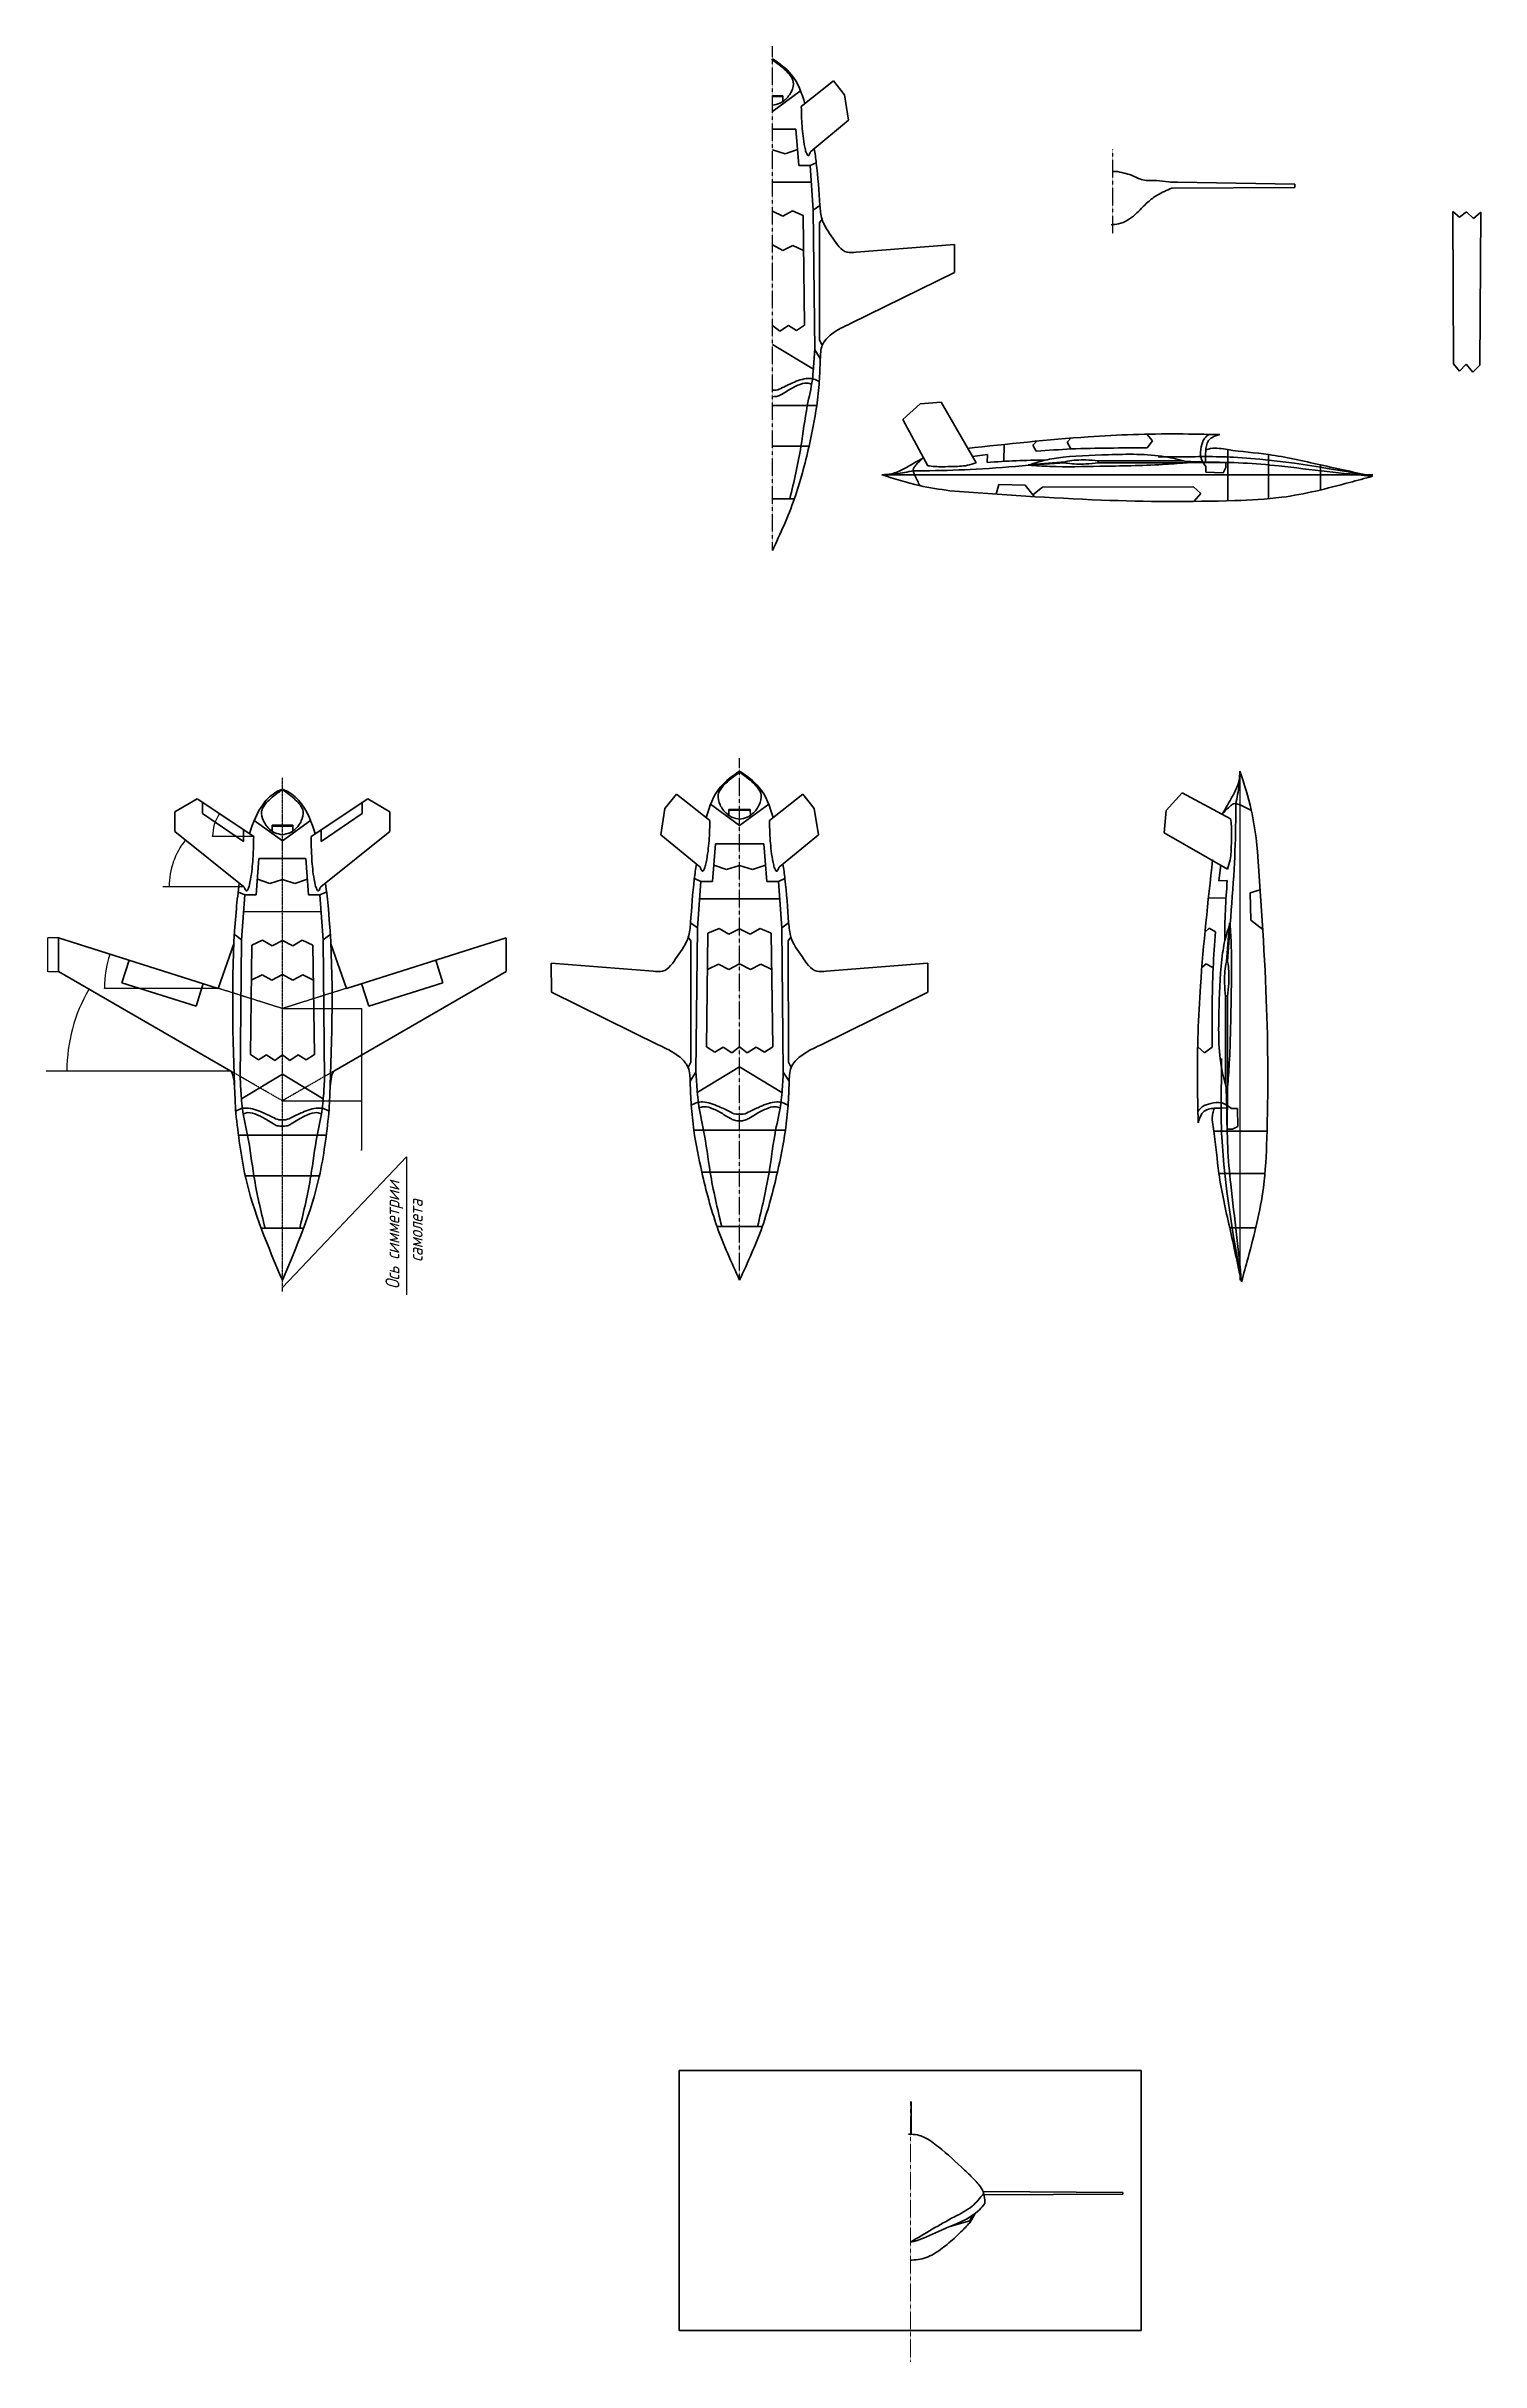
# Model space of a CAD drawing. Header units: millimetres. Extents: x 31085 to 182632, y 10507 to 87776.
# Drawn here: x 31085 to 56801, y 18140 to 59651 of the extents above; entities that cross this region are included whole.
import ezdxf

# ---------------------------------------------------------------- set-up
doc = ezdxf.new("R2010")
doc.units = ezdxf.units.MM
doc.linetypes.add('CENTER', pattern=[2, 1.25, -0.25, 0.25, -0.25])
doc.linetypes.add('DASHED', pattern=[0.75, 0.5, -0.25])
for name, color, linetype, lineweight in [('_axes (Оси)', 6, 'CENTER', 30), ('_basic (Основной)', 4, 'Continuous', 60), ('_contour (Тонкий)', 7, 'Continuous', 30), ('_invisible (Невидимый)', 1, 'DASHED', 30), ('_text (Надписи)', 2, 'Continuous', 30), ('_ОСИ', 6, 'CENTER', 20)]:
    doc.layers.add(name, color=color, linetype=linetype, lineweight=lineweight)
doc.styles.add('ESKD', font='eskd.shx', dxfattribs={"oblique": 15, "height": 5})
doc.dimstyles.new('ESKD', dxfattribs={"dimtxt": 5, "dimasz": 5, "dimexe": 2, "dimexo": 0, "dimgap": 2, "dimtad": 1, "dimtoh": 1, "dimzin": 12, "dimdsep": 46, "dimtxsty": 'ESKD', "dimblk1": 'OPEN', "dimblk2": 'OPEN', "dimsah": 1, "dimcen": 5, "dimclrd": 256, "dimclre": 256, "dimclrt": 2, "dimadec": 0, "dimazin": 0, "dimtfac": 1, "dimtmove": 0, "dimatfit": 3, "dimldrblk": 'OPEN', "dimfxl": 1, "dimtolj": 1, "dimtzin": 12, "dimlwd": -1, "dimlwe": -1, "dimarcsym": 0})
picture_1 = doc.add_image_def('image3.png', size_in_pixel=(1920, 1080))

# ---------------------------------------------------------------- blocks, each defined once
blk = doc.blocks.new('_OPEN')
at = {"color": 0, "linetype": 'ByBlock'}
for p, q in [((-1, 0.2), (0, 0)), ((0, 0), (-1, -0.2)), ((0, 0), (-1, 0))]:
    blk.add_line(p, q, dxfattribs=at)
blk = doc.blocks.new('*D56')
at = {"layer": '_contour (Тонкий)', "transparency": 16777216}
blk.add_arc((34395, 41277), 2941, 150.1215, 179.9026, dxfattribs=at)
at = {"layer": 'Defpoints', "color": 0, "transparency": 16777216}
for p in [(31303, 43061), (31631, 42283), (31085, 41277), (34395, 41277), (34395, 41277)]:
    blk.add_point(p, dxfattribs=at)
at = {"layer": '_contour (Тонкий)', "transparency": 16777216, "xscale": 5, "yscale": 5, "zscale": 5}
for p, rotation in [((31848, 42747), 60.07276238345286), ((31454, 41277), 269.951295094135)]:
    blk.add_blockref('_OPEN', p, dxfattribs=dict(at, rotation=rotation))
at = {"layer": '_contour (Тонкий)', "color": 2, "transparency": 16777216, "insert": (31550, 42039), "char_height": 5, "attachment_point": 5, "rotation": 75.012, "style": 'ESKD'}
blk.add_mtext('\\A1;30°', dxfattribs=at)
blk = doc.blocks.new('*D57')
at = {"layer": '_contour (Тонкий)', "transparency": 16777216}
blk.add_arc((34629, 44585), 1342, 141.6523, 179.7865, dxfattribs=at)
at = {"layer": 'Defpoints', "color": 0, "transparency": 16777216}
for p in [(33391, 45571), (33420, 45167), (33176, 44585), (34629, 44585), (34629, 44585)]:
    blk.add_point(p, dxfattribs=at)
at = {"layer": '_contour (Тонкий)', "transparency": 16777216, "xscale": 5, "yscale": 5, "zscale": 5}
for p, rotation in [((33579, 45421), 51.54552741110616), ((33287, 44585), 269.8932635555606)]:
    blk.add_blockref('_OPEN', p, dxfattribs=dict(at, rotation=rotation))
at = {"layer": '_contour (Тонкий)', "color": 2, "transparency": 16777216, "insert": (33358, 45030), "char_height": 5, "attachment_point": 5, "rotation": 70.7194, "style": 'ESKD'}
blk.add_mtext('\\A1;39°', dxfattribs=at)
blk = doc.blocks.new('*D58')
at = {"layer": '_contour (Тонкий)', "transparency": 16777216}
blk.add_line((32322, 42762), (32127, 42762), dxfattribs=at)
blk.add_arc((34167, 42762), 2038, 162.6249, 179.8594, dxfattribs=at)
at = {"layer": 'Defpoints', "color": 0, "transparency": 16777216}
for p in [(31303, 43666), (32171, 43175), (32322, 42762), (34167, 42762), (34167, 42762)]:
    blk.add_point(p, dxfattribs=at)
at = {"layer": '_contour (Тонкий)', "transparency": 16777216, "xscale": 5, "yscale": 5, "zscale": 5}
for p, rotation in [((32224, 43375), 72.55464967536437), ((32129, 42762), 269.9297222049322)]:
    blk.add_blockref('_OPEN', p, dxfattribs=dict(at, rotation=rotation))
at = {"layer": '_contour (Тонкий)', "color": 2, "transparency": 16777216, "insert": (32148, 43073), "char_height": 5, "attachment_point": 5, "rotation": 81.2422, "style": 'ESKD'}
blk.add_mtext('\\A1;18°', dxfattribs=at)
blk = doc.blocks.new('*D59')
at = {"layer": '_contour (Тонкий)', "transparency": 16777216}
blk.add_line((34078, 45484), (34064, 45484), dxfattribs=at)
blk.add_arc((34803, 45484), 737, 146.7997, 179.6114, dxfattribs=at)
at = {"layer": 'Defpoints', "color": 0, "transparency": 16777216}
for p in [(33787, 46159), (34121, 45765), (34078, 45484), (34803, 45484), (34803, 45484)]:
    blk.add_point(p, dxfattribs=at)
at = {"layer": '_contour (Тонкий)', "transparency": 16777216, "xscale": 5, "yscale": 5, "zscale": 5}
for p, rotation in [((34189, 45892), 56.60536405786325), ((34066, 45484), 269.805706124919)]:
    blk.add_blockref('_OPEN', p, dxfattribs=dict(at, rotation=rotation))
at = {"layer": '_contour (Тонкий)', "color": 2, "transparency": 16777216, "insert": (34093, 45699), "char_height": 5, "attachment_point": 5, "rotation": 73.2055, "style": 'ESKD'}
blk.add_mtext('\\A1;34°', dxfattribs=at)
blk = doc.blocks.new('*D60')
at = {"layer": '_contour (Тонкий)', "transparency": 16777216}
for p, q in [((35317, 42399), (36740, 42399)), ((36738, 42394), (36738, 40751)), ((35317, 40746), (36740, 40746)), ((36738, 40746), (36738, 39863)), ((36738, 39863), (36724, 39863))]:
    blk.add_line(p, q, dxfattribs=at)
at = {"layer": 'Defpoints', "color": 0, "transparency": 16777216}
for p in [(35317, 42399), (36738, 42399), (35317, 40746)]:
    blk.add_point(p, dxfattribs=at)
at = {"layer": '_contour (Тонкий)', "transparency": 16777216, "xscale": 5, "yscale": 5, "zscale": 5}
for p, rotation in [((36738, 42399), 90), ((36738, 40746), 270)]:
    blk.add_blockref('_OPEN', p, dxfattribs=dict(at, rotation=rotation))
at = {"layer": '_contour (Тонкий)', "color": 2, "transparency": 16777216, "insert": (36730, 39868), "char_height": 5, "attachment_point": 5, "style": 'ESKD'}
blk.add_mtext('\\A1;Хуй', dxfattribs=at)
blk = doc.blocks.new('*D61')
at = {"layer": '_contour (Тонкий)', "transparency": 16777216}
for p, q in [((31303, 43666), (31110, 43666)), ((31112, 43066), (31112, 43661)), ((31303, 43061), (31110, 43061))]:
    blk.add_line(p, q, dxfattribs=at)
at = {"layer": 'Defpoints', "color": 0, "transparency": 16777216}
for p in [(31112, 43666), (31303, 43666), (31303, 43061)]:
    blk.add_point(p, dxfattribs=at)
at = {"layer": '_contour (Тонкий)', "transparency": 16777216, "xscale": 5, "yscale": 5, "zscale": 5}
for p, rotation in [((31112, 43666), 90), ((31112, 43061), 270)]:
    blk.add_blockref('_OPEN', p, dxfattribs=dict(at, rotation=rotation))
at = {"layer": '_contour (Тонкий)', "color": 2, "transparency": 16777216, "insert": (31107, 43364), "char_height": 5, "attachment_point": 5, "rotation": 90, "style": 'ESKD'}
blk.add_mtext('\\A1;604.84', dxfattribs=at)

msp = doc.modelspace()

# ---------------------------------------------------------------- linework, layer by layer
at = {"layer": '_axes (Оси)', "transparency": 33554687}
for p, q in [((44104.222, 50610.237), (44104.222, 59651.179)), ((50197.356, 57804.112), (50197.356, 56292.172)), ((43515.114, 37531.161), (43515.114, 46888.858)), ((43515.114, 37531.161), (43515.114, 46888.858))]:
    msp.add_line(p, q, dxfattribs=at)
at = {"layer": '_axes (Оси)', "ltscale": 10, "transparency": 33554687}
msp.add_line((35317.184, 37325.713), (35317.184, 46542.328), dxfattribs=at)
at = {"layer": '_basic (Основной)', "transparency": 33554687}
for p, q in [((44619.971, 58569.783), (45198.084, 59029.742)), ((45198.084, 59029.742), (45397.132, 58779.562)), ((44607.772, 58852.725), (44104.222, 58485.305)), ((44289.263, 58764.423), (44104.222, 58764.423)), ((44289.343, 58750.814), (44104.222, 58749.738)), ((44289.263, 58764.423), (44289.872, 58659.889)), ((45397.132, 58779.562), (45467.583, 58325.698)), ((44523.641, 58166.043), (44104.222, 58166.043)), ((44574.905, 57516.251), (44523.641, 58166.043)), ((45467.583, 58325.698), (44791.749, 57767.351)), ((44329.381, 57721.165), (44104.222, 57792.321)), ((44329.381, 57721.165), (44552.652, 57798.318)), ((44776.981, 57515.948), (44574.905, 57516.251)), ((44776.981, 57515.948), (44888.745, 57563.814)), ((44834.99, 56711.561), (44776.981, 57515.948)), ((44798.754, 57214.035), (44104.222, 57216.546)), ((51262.938, 57106.6), (53466.012, 57122.372)), ((53467.1, 57179.949), (51364.717, 57214.917)), ((53466.012, 57122.372), (53467.1, 57179.949)), ((44288.953, 56603.006), (44104.222, 56696.054)), ((44461.308, 56702.785), (44288.953, 56603.006)), ((44652.679, 56617.261), (44461.308, 56702.785)), ((44678.546, 54652.831), (44652.679, 56617.261)), ((44953.273, 56799.782), (44834.99, 56711.561)), ((44834.99, 56711.561), (44860.24, 54210.994)), ((44993.274, 56550.163), (44947.508, 56485.974)), ((44947.508, 56485.974), (44947.886, 54383.796)), ((56312.886, 53959.958), (56302.855, 56689.412)), ((56302.855, 56689.412), (56419.393, 56585.68)), ((56419.393, 56585.68), (56546.857, 56685.772)), ((56546.857, 56685.772), (56669.153, 56565.701)), ((56669.153, 56565.701), (56800.636, 56680.527)), ((56800.636, 56680.527), (56782.475, 53935.725)), ((44291.836, 55989), (44104.222, 56088.993)), ((44468.5, 56082.722), (44291.836, 55989)), ((44660.959, 55988.479), (44468.5, 56082.722)), ((47366.158, 56097.467), (45603.783, 55958.905)), ((47365.891, 55596.226), (47366.158, 56097.467)), ((45504.789, 54680.521), (47365.891, 55596.226)), ((44237.004, 54545.982), (44104.222, 54648.204)), ((44390.045, 54647.139), (44237.004, 54545.982)), ((44533.447, 54556.82), (44390.045, 54647.139)), ((44678.546, 54652.831), (44533.447, 54556.82)), ((44947.886, 54383.796), (44996.319, 54290.898)), ((44837.63, 53862.167), (44104.222, 54302.863)), ((44860.24, 54210.994), (44961.61, 54056.18)), ((56423.573, 53825.76), (56312.886, 53959.958)), ((56539.704, 53954.518), (56423.573, 53825.76)), ((56659.465, 53809.439), (56539.704, 53954.518)), ((56782.475, 53935.725), (56659.465, 53809.439)), ((44896.671, 53208.925), (44104.222, 53208.925)), ((46749.236, 53241.605), (46443.728, 52962.286)), ((47129.895, 53272.494), (46749.236, 53241.605)), ((47754.71, 52184.703), (47129.895, 53272.494)), ((46443.728, 52962.286), (46889.041, 52132.036)), ((44758.618, 52479.686), (44104.222, 52479.686)), ((47959.923, 52335.28), (47688.564, 52299.862)), ((47951.755, 52187.792), (47959.923, 52335.28)), ((48254.712, 52512.98), (48249.929, 52210.233)), ((48770.026, 52501.056), (48841.518, 52572.499)), ((48834.018, 52392.081), (48770.026, 52501.056)), ((49388.655, 52552.384), (49451.379, 52626.127)), ((49454.992, 52431.852), (49388.655, 52552.384)), ((50918.621, 52579.959), (50813.015, 52697.221)), ((50823.376, 52450.29), (50918.621, 52579.959)), ((52265.616, 52420.997), (52265.616, 51503.364)), ((52995.58, 52332.301), (52995.58, 51540.163)), ((46067.283, 51970.291), (54867.283, 51970.291)), ((46067.283, 51970.291), (54849.646, 51970.291)), ((49345.986, 52203.848), (48685.395, 52150.024)), ((49346.308, 52182.73), (48697.12, 52139.014)), ((49345.986, 52203.848), (49347.403, 52182.803)), ((49945.694, 52221.775), (51461.911, 52221.775)), ((49945.694, 52221.775), (49945.694, 52183.07)), ((49945.694, 52183.07), (51539.688, 52183.07)), ((51514.244, 52208.036), (51511.692, 52183.07)), ((51539.688, 52183.07), (52265.616, 52190.178)), ((51868.936, 52295.508), (51866.739, 52198.172)), ((51875.21, 52014.745), (51874.983, 52116.477)), ((52184.399, 52006.65), (51875.21, 52014.745)), ((52184.399, 52006.65), (52231.655, 52101.098)), ((52231.655, 52101.098), (52230.786, 52189.837)), ((53929.268, 52146.665), (53929.268, 51698.001)), ((44497.381, 51540.469), (44104.222, 51540.469)), ((48164.849, 51793.692), (48114.43, 51623.155)), ((48634.438, 51784.446), (48164.849, 51793.692)), ((48795.448, 51577.856), (48634.438, 51784.446)), ((48943.289, 51748.545), (48768.555, 51612.362)), ((51651.785, 51753.562), (48943.289, 51748.545)), ((51651.785, 51753.562), (51784.431, 51633.618)), ((51784.431, 51633.618), (51656.186, 51491.791)), ((33391.284, 45926.453), (33787.033, 46158.938)), ((33787.033, 46158.938), (34802.934, 45484.257)), ((33885.953, 46093.243), (33885.953, 45897.47)), ((36847.335, 46158.938), (35831.434, 45484.257)), ((36748.415, 46093.243), (36748.415, 45897.47)), ((37243.085, 45926.453), (36847.335, 46158.938)), ((42382.928, 46245.647), (42176.907, 45986.703)), ((42981.296, 45769.574), (42382.928, 46245.647)), ((44048.933, 45769.574), (44647.301, 46245.647)), ((44647.301, 46245.647), (44853.322, 45986.703)), ((51160.392, 45948.193), (51451.323, 46266.401)), ((51451.323, 46266.401), (52316.086, 45802.576)), ((33391.284, 45571.432), (33391.284, 45926.453)), ((34619.522, 45397.564), (33885.953, 45897.47)), ((34813.633, 45773.65), (35317.184, 45406.229)), ((35132.142, 45685.347), (35131.534, 45580.813)), ((35132.063, 45671.739), (35317.184, 45670.662)), ((35132.142, 45685.347), (35317.184, 45685.347)), ((35820.735, 45773.65), (35317.184, 45406.229)), ((35502.226, 45685.347), (35317.184, 45685.347)), ((35502.305, 45671.739), (35317.184, 45670.662)), ((35502.226, 45685.347), (35502.834, 45580.813)), ((36014.846, 45397.564), (36748.415, 45897.47)), ((37243.085, 45571.432), (37243.085, 45926.453)), ((42176.907, 45986.703), (42103.986, 45516.938)), ((42993.921, 46062.429), (43515.114, 45682.136)), ((43323.589, 45971.033), (43322.96, 45862.837)), ((43323.507, 45956.948), (43515.114, 45955.833)), ((43323.589, 45971.033), (43515.114, 45971.033)), ((44036.307, 46062.429), (43515.114, 45682.136)), ((43706.639, 45971.033), (43515.114, 45971.033)), ((43706.721, 45956.948), (43515.114, 45955.833)), ((43706.639, 45971.033), (43707.269, 45862.837)), ((44853.322, 45986.703), (44926.242, 45516.938)), ((51128.219, 45551.709), (51160.392, 45948.193)), ((34628.781, 44584.922), (33391.284, 45571.432)), ((34619.522, 45606.065), (34619.522, 45397.564)), ((36005.587, 44584.922), (37243.085, 45571.432)), ((36014.846, 45606.065), (36014.846, 45397.564)), ((42103.986, 45516.938), (42803.499, 44939.029)), ((43027.941, 44679.131), (43081, 45351.689)), ((43081, 45351.689), (43515.114, 45351.689)), ((43949.229, 45351.689), (43515.114, 45351.689)), ((44002.288, 44679.131), (43949.229, 45351.689)), ((44926.242, 45516.938), (44226.73, 44939.029)), ((52261.23, 44900.921), (51128.219, 45551.709)), ((34846.501, 44437.175), (34897.764, 45086.968)), ((34897.764, 45086.968), (35317.184, 45086.968)), ((35736.604, 45086.968), (35317.184, 45086.968)), ((35787.867, 44437.175), (35736.604, 45086.968)), ((43282.066, 44891.224), (43050.973, 44971.081)), ((43282.066, 44891.224), (43515.114, 44964.873)), ((43748.163, 44891.224), (43515.114, 44964.873)), ((43748.163, 44891.224), (43979.256, 44971.081)), ((52104.393, 44687.177), (52141.284, 44969.816)), ((34644.424, 44436.873), (34532.661, 44484.739)), ((34586.416, 43632.486), (34644.424, 44436.873)), ((34644.424, 44436.873), (34846.501, 44437.175)), ((35092.024, 44642.09), (34868.754, 44719.243)), ((35092.024, 44642.09), (35317.184, 44713.246)), ((35542.344, 44642.09), (35317.184, 44713.246)), ((35542.344, 44642.09), (35765.614, 44719.243)), ((35989.944, 44436.873), (35787.867, 44437.175)), ((35989.944, 44436.873), (36101.707, 44484.739)), ((36047.953, 43632.486), (35989.944, 44436.873)), ((42818.784, 44678.818), (42703.105, 44728.361)), ((42758.743, 43846.249), (42818.784, 44678.818)), ((42818.784, 44678.818), (43027.941, 44679.131)), ((44211.445, 44678.818), (44002.288, 44679.131)), ((44211.445, 44678.818), (44327.124, 44728.361)), ((44271.486, 43846.249), (44211.445, 44678.818)), ((52258.012, 44695.685), (52104.393, 44687.177)), ((52668.495, 44473.731), (52846.122, 44526.247)), ((52678.126, 43984.622), (52668.495, 44473.731)), ((34622.652, 44134.96), (35317.184, 44137.47)), ((36011.717, 44134.96), (35317.184, 44137.47)), ((42796.249, 44366.327), (43515.114, 44368.925)), ((44233.98, 44366.327), (43515.114, 44368.925)), ((51919.306, 44380.133), (52234.639, 44385.115)), ((31302.688, 43061.2), (31302.688, 43666.044)), ((31302.688, 43666.044), (34167.192, 42762.01)), ((34468.133, 43720.706), (34586.416, 43632.486)), ((34586.416, 43632.486), (34561.166, 41131.919)), ((34768.726, 43538.185), (34960.098, 43623.71)), ((34960.098, 43623.71), (35132.453, 43523.931)), ((35132.453, 43523.931), (35317.184, 43616.979)), ((35132.453, 43523.931), (35317.184, 43616.979)), ((35501.915, 43523.931), (35317.184, 43616.979)), ((35501.915, 43523.931), (35317.184, 43616.979)), ((35674.27, 43623.71), (35501.915, 43523.931)), ((35865.642, 43538.185), (35674.27, 43623.71)), ((36166.235, 43720.706), (36047.953, 43632.486)), ((36047.953, 43632.486), (36073.202, 41131.919)), ((39331.68, 43666.044), (36467.176, 42762.01)), ((39331.68, 43061.2), (39331.68, 43666.044)), ((42594.914, 43679.196), (42642.283, 43612.758)), ((42636.316, 43937.56), (42758.743, 43846.249)), ((42642.283, 43612.758), (42641.891, 41436.929)), ((42758.743, 43846.249), (42732.609, 41258.073)), ((42920.669, 41715.39), (42947.441, 43748.644)), ((42947.441, 43748.644), (43145.518, 43837.165)), ((43145.518, 43837.165), (43323.911, 43733.89)), ((43323.911, 43733.89), (43515.114, 43830.198)), ((43706.318, 43733.89), (43515.114, 43830.198)), ((43884.711, 43837.165), (43706.318, 43733.89)), ((44082.788, 43748.644), (43884.711, 43837.165)), ((44109.56, 41715.39), (44082.788, 43748.644)), ((44393.913, 43937.56), (44271.486, 43846.249)), ((44271.486, 43846.249), (44297.62, 41258.073)), ((44435.315, 43679.196), (44387.946, 43612.758)), ((44387.946, 43612.758), (44388.337, 41436.929)), ((51931.726, 43843.397), (51857.313, 43768.934)), ((52045.231, 43776.745), (51931.726, 43843.397)), ((52241.289, 43243.494), (52297.35, 43931.547)), ((52263.285, 43243.158), (52308.818, 43919.334)), ((52893.305, 43816.918), (52678.126, 43984.622)), ((32440.467, 42859.968), (32568.76, 43266.473)), ((34167.192, 42762.01), (34448.438, 43561.704)), ((34742.86, 41573.756), (34768.726, 43538.185)), ((35891.508, 41573.756), (35865.642, 43538.185)), ((36467.176, 42762.01), (36185.93, 43561.704)), ((38193.901, 42859.968), (38065.608, 43266.473)), ((40139.171, 42691.837), (40138.895, 43210.639)), ((40138.895, 43210.639), (41963.015, 43067.223)), ((42938.872, 43097.833), (43138.073, 43195.377)), ((43138.073, 43195.377), (43320.927, 43098.372)), ((43320.927, 43098.372), (43515.114, 43201.869)), ((43709.302, 43098.372), (43515.114, 43201.869)), ((43892.155, 43195.377), (43709.302, 43098.372)), ((44091.357, 43097.833), (43892.155, 43195.377)), ((46891.334, 43210.639), (45067.214, 43067.223)), ((46891.058, 42691.837), (46891.334, 43210.639)), ((51878.264, 43199.051), (51801.455, 43133.72)), ((52003.806, 43129.956), (51878.264, 43199.051)), ((52241.289, 43243.494), (52263.208, 43242.018)), ((34395.196, 41277.47), (31302.688, 43061.2)), ((33769.869, 42440.411), (32440.467, 42859.968)), ((33769.869, 42440.411), (33898.161, 42846.916)), ((34760.447, 42909.404), (34952.906, 43003.646)), ((34952.906, 43003.646), (35129.569, 42909.924)), ((35129.569, 42909.924), (35317.184, 43009.918)), ((35129.569, 42909.924), (35317.184, 43009.918)), ((35504.799, 42909.924), (35317.184, 43009.918)), ((35504.799, 42909.924), (35317.184, 43009.918)), ((35681.462, 43003.646), (35504.799, 42909.924)), ((35873.921, 42909.404), (35681.462, 43003.646)), ((36239.172, 41277.47), (39331.68, 43061.2)), ((36864.499, 42440.411), (36736.207, 42846.916)), ((36864.499, 42440.411), (38193.901, 42859.968)), ((42065.477, 41744.05), (40139.171, 42691.837)), ((44964.751, 41744.05), (46891.058, 42691.837)), ((52222.616, 42618.856), (52222.616, 41039.608)), ((52222.616, 42618.856), (52262.93, 42618.856)), ((52262.93, 42618.856), (52262.93, 40958.598)), ((34742.86, 41573.756), (34887.959, 41477.745)), ((34887.959, 41477.745), (35031.36, 41568.064)), ((35031.36, 41568.064), (35184.402, 41466.907)), ((35184.402, 41466.907), (35317.184, 41569.129)), ((35449.966, 41466.907), (35317.184, 41569.129)), ((35603.008, 41568.064), (35449.966, 41466.907)), ((35746.409, 41477.745), (35603.008, 41568.064)), ((35891.508, 41573.756), (35746.409, 41477.745)), ((42920.669, 41715.39), (43070.851, 41616.015)), ((43070.851, 41616.015), (43219.277, 41709.499)), ((43219.277, 41709.499), (43377.68, 41604.798)), ((43377.68, 41604.798), (43515.114, 41710.601)), ((43652.549, 41604.798), (43515.114, 41710.601)), ((43810.952, 41709.499), (43652.549, 41604.798)), ((43959.378, 41616.015), (43810.952, 41709.499)), ((44109.56, 41715.39), (43959.378, 41616.015)), ((51849.543, 41605.483), (51727.407, 41715.48)), ((51984.603, 41704.688), (51849.543, 41605.483)), ((34583.776, 40783.092), (35317.184, 41223.788)), ((36050.593, 40783.092), (35317.184, 41223.788)), ((42641.891, 41436.929), (42591.762, 41340.776)), ((42732.609, 41258.073), (42627.687, 41097.835)), ((42756.011, 40897.025), (43515.114, 41353.161)), ((44274.218, 40897.025), (43515.114, 41353.161)), ((44297.62, 41258.073), (44402.542, 41097.835)), ((44388.337, 41436.929), (44438.467, 41340.776)), ((52236.927, 40985.1), (52262.93, 40987.758)), ((52262.93, 40958.598), (52255.527, 40202.492)), ((52145.819, 40615.663), (52247.201, 40617.951)), ((52438.253, 40609.128), (52332.292, 40609.365)), ((52446.685, 40287.086), (52348.31, 40237.865)), ((52446.685, 40287.086), (52438.253, 40609.128)), ((34524.735, 40129.85), (35317.184, 40129.85)), ((36109.633, 40129.85), (35317.184, 40129.85)), ((42694.901, 40220.896), (43515.114, 40220.896)), ((44335.328, 40220.896), (43515.114, 40220.896)), ((52015.112, 40202.492), (52970.893, 40202.492)), ((52348.31, 40237.865), (52255.882, 40238.77)), ((42837.791, 39466.108), (43515.114, 39466.108)), ((44192.438, 39466.108), (43515.114, 39466.108)), ((52107.496, 39442.184), (52932.564, 39442.184)), ((34662.787, 39400.611), (35317.184, 39400.611)), ((35971.581, 39400.611), (35317.184, 39400.611)), ((34924.025, 38461.393), (35317.184, 38461.393)), ((35710.343, 38461.393), (35317.184, 38461.393)), ((43108.181, 38493.985), (43515.114, 38493.985)), ((43922.048, 38493.985), (43515.114, 38493.985)), ((52300.849, 38469.681), (52768.165, 38469.681)), ((46588.233, 22800.266), (46576.253, 22800.266)), ((46588.233, 22800.266), (46590.405, 22216.976)), ((50385.574, 21172.228), (47879.239, 21188.911)), ((50385.574, 21141.672), (50385.574, 21172.228)), ((47639.283, 20630.691), (47738.028, 20797.539)), ((47644.482, 20667.625), (47684.048, 20758.746)), ((50385.574, 21141.672), (47896.596, 21129.066)), ((47644.482, 20667.625), (47283.896, 20562.928)), ((47639.283, 20630.691), (47644.482, 20667.625))]:
    msp.add_line(p, q, dxfattribs=at)
for centre, radius, start, end in [((48940.435, 41043.042), 11188.519, 89.7420845, 95.0695904), ((63866.059, 43665.904), 11653.634, 174.9304096, 180.2579155)]:
    msp.add_arc(centre, radius, start, end, dxfattribs=at)
for points in [[(44089.078, 59418.926), (44135.414, 59383.394), (44225.755, 59316.738), (44342.436, 59216.37), (44476.153, 59015.841), (44444.171, 58843.742), (44327.647, 58689.774), (44236.733, 58629.336), (44104.222, 58595.081)], [(44619.971, 58569.783), (44626.58, 58357.095), (44658.307, 57993.807), (44694.03, 57797.91), (44723.113, 57716.005), (44744.264, 57690.905), (44775.695, 57736.978)], [(44791.749, 57767.351), (44784.644, 57753.674), (44775.695, 57736.978)], [(51364.717, 57214.917), (51201.579, 57220.726), (50989.863, 57244.805), (50743.908, 57256.809), (50538.809, 57339.155), (50406.756, 57377.967), (50252.511, 57409.018), (50197.356, 57409.018)], [(50173.352, 56452.757), (50309.353, 56466.68), (50606.707, 56637.408), (50835.391, 56858.463), (51003.265, 56984.86), (51262.938, 57106.6)], [(45603.783, 55958.905), (45442.052, 55960.729), (45185.157, 56213.2), (44993.3, 56550.077), (44953.273, 56799.782)], [(44943.544, 53639.79), (44961.035, 54034.93), (44997.523, 54293.821), (45161.72, 54490.725), (45504.789, 54680.521)], [(44860.24, 54210.994), (44838.469, 53872.895), (44819.124, 53679.575), (44727.925, 53204.559), (44614.518, 52476.692), (44415.541, 51540.469)], [(44943.544, 53639.79), (44841.472, 53684.983), (44746.722, 53695.702), (44462.469, 53617.094), (44281.908, 53531.34), (44167.492, 53486.676), (44104.222, 53486.676)], [(44104.222, 50610.237), (44495.479, 51535.082), (44758.748, 52480.254), (44896.57, 53208.181), (44943.544, 53639.79)], [(44805.979, 53593.516), (44725.035, 53612.268), (44556.949, 53574.082), (44381.148, 53480.862), (44264.545, 53410.947), (44196.109, 53378.944), (44104.222, 53369.716)], [(52122.954, 52688.661), (51374.958, 52702.243), (49766.398, 52649.242), (47592.513, 52441.072)], [(50823.376, 52450.29), (50135.534, 52448.471), (49460.429, 52432.105), (48834.018, 52392.081)], [(51868.936, 52295.508), (51872.669, 52413.645), (51889.072, 52513.754), (51940.185, 52603.529), (52047.058, 52665.443), (52122.954, 52688.661)], [(54861.811, 51943.162), (53927.184, 52147.133), (52996.232, 52332.211), (52265.299, 52421.049), (51959.097, 52438.322), (51872.669, 52413.645)], [(46067.283, 51970.291), (46312.618, 51985.554), (46633.481, 52041.808)], [(47284.386, 51683.104), (46738.301, 51775.751), (46067.283, 51970.291)], [(46633.481, 52041.808), (46919.583, 52042.928), (47755.177, 52070.251), (48697.12, 52139.014)], [(46889.041, 52132.036), (47013.709, 52118.019), (47314.65, 52117.813), (47598.284, 52139.071), (47754.71, 52184.703)], [(54861.811, 51943.162), (54447.656, 51830.943), (53233.602, 51565.964), (52392.337, 51507.261), (50002.629, 51516.13), (47284.386, 51683.104)], [(48697.12, 52139.014), (49078.212, 52119.387), (49970.152, 52121.568), (51097.878, 52154.38), (51511.692, 52183.07)], [(49945.694, 52221.775), (49719.078, 52235.022), (49392.155, 52212.576), (49345.986, 52203.848)], [(49946.284, 52183.079), (49720.176, 52162.936), (49392.722, 52175.411), (49346.308, 52182.73)], [(51017.445, 52289.582), (51370.438, 52289.582), (51868.936, 52295.508), (52369.181, 52282.66), (54861.811, 51943.162)], [(54861.811, 51943.162), (54046.664, 52027.152), (53181.583, 52128.14), (52541.629, 52180.391), (51864.985, 52198.212), (51514.244, 52208.036)], [(43530.788, 46648.468), (43482.829, 46611.69), (43389.323, 46542.699), (43268.554, 46438.815), (43130.152, 46231.26), (43163.255, 46053.132), (43283.861, 45893.769), (43377.96, 45831.214), (43515.114, 45795.758)], [(43499.44, 46648.468), (43547.4, 46611.69), (43640.906, 46542.699), (43761.675, 46438.815), (43900.077, 46231.26), (43866.974, 46053.132), (43746.368, 45893.769), (43652.269, 45831.214), (43515.114, 45795.758)], [(52484.555, 46658.495), (52468.658, 46402.961), (52410.065, 46068.76)], [(52783.681, 45390.797), (52687.182, 45959.583), (52484.555, 46658.495)], [(42981.296, 45769.574), (42974.455, 45549.434), (42941.616, 45173.419), (42904.641, 44970.659), (42874.54, 44885.884), (42852.647, 44859.904), (42820.116, 44907.591)], [(44048.933, 45769.574), (44055.774, 45549.434), (44088.613, 45173.419), (44125.587, 44970.659), (44155.689, 44885.884), (44177.581, 44859.904), (44210.113, 44907.591)], [(52316.086, 45802.576), (52330.686, 45672.726), (52330.9, 45359.275), (52308.759, 45063.85), (52261.23, 44900.921)], [(52410.065, 46068.76), (52408.899, 45770.764), (52380.44, 44900.434), (52308.818, 43919.334)], [(52512.812, 37498.372), (52629.696, 37929.743), (52905.69, 39194.267), (52966.834, 40070.504), (52957.596, 42559.554), (52783.681, 45390.797)], [(42803.499, 44939.029), (42810.853, 44924.872), (42820.116, 44907.591)], [(44226.73, 44939.029), (44219.376, 44924.872), (44210.113, 44907.591)], [(51736.322, 40351.085), (51722.176, 41130.176), (51777.379, 42805.606), (51994.203, 45069.86)], [(34628.781, 44584.922), (34635.886, 44571.245), (34644.835, 44554.549)], [(36005.587, 44584.922), (35998.482, 44571.245), (35989.533, 44554.549)], [(41963.015, 43067.223), (42130.412, 43069.11), (42396.307, 43330.427), (42594.886, 43679.107), (42636.316, 43937.56)], [(45067.214, 43067.223), (44899.817, 43069.11), (44633.921, 43330.427), (44435.342, 43679.107), (44393.913, 43937.56)], [(51984.603, 41704.688), (51986.497, 42421.124), (52003.543, 43124.293), (52045.231, 43776.745)], [(52308.818, 43919.334), (52329.261, 43522.4), (52326.99, 42593.381), (52292.814, 41418.775), (52262.93, 40987.758)], [(52222.616, 42618.856), (52208.82, 42854.893), (52232.198, 43195.405), (52241.289, 43243.494)], [(52262.921, 42618.241), (52283.902, 42853.749), (52270.908, 43194.816), (52263.285, 43243.158)], [(42646.386, 40666.856), (42628.282, 41075.841), (42590.515, 41343.802), (42420.566, 41547.604), (42065.477, 41744.05)], [(44383.842, 40666.856), (44401.946, 41075.841), (44439.713, 41343.802), (44609.663, 41547.604), (44964.751, 41744.05)], [(34561.166, 41131.919), (34582.937, 40793.82), (34602.282, 40600.499), (34693.48, 40125.483), (34806.888, 39397.617), (35005.865, 38461.393)], [(36073.202, 41131.919), (36051.432, 40793.82), (36032.086, 40600.499), (35940.888, 40125.483), (35827.48, 39397.617), (35628.504, 38461.393)], [(42732.609, 41258.073), (42755.142, 40908.129), (42775.165, 40708.035), (42869.559, 40216.377), (42986.94, 39463.009), (43192.888, 38493.985)], [(44297.62, 41258.073), (44275.086, 40908.129), (44255.063, 40708.035), (44160.67, 40216.377), (44043.289, 39463.009), (43837.341, 38493.985)], [(52151.991, 41502.551), (52151.991, 41134.884), (52145.819, 40615.663), (52159.201, 40094.622), (52512.812, 37498.372)], [(42646.386, 40666.856), (42752.034, 40713.633), (42850.103, 40724.728), (43144.315, 40643.365), (43331.203, 40554.607), (43449.627, 40508.378), (43515.114, 40508.378)], [(44383.842, 40666.856), (44278.195, 40713.633), (44180.125, 40724.728), (43885.914, 40643.365), (43699.026, 40554.607), (43580.602, 40508.378), (43515.114, 40508.378)], [(52512.812, 37498.372), (52425.33, 38347.405), (52320.144, 39248.449), (52265.721, 39915.006), (52247.159, 40619.778), (52236.927, 40985.1)], [(34477.862, 40560.714), (34579.934, 40605.907), (34674.683, 40616.627), (34958.936, 40538.018), (35139.498, 40452.264), (35253.913, 40407.601), (35317.184, 40407.601)], [(35317.184, 37531.161), (34656.332, 39380.677), (34482.515, 40525.609)], [(34615.427, 40514.441), (34696.37, 40533.193), (34864.457, 40495.007), (35040.258, 40401.786), (35156.861, 40331.872), (35225.297, 40299.868), (35317.184, 40290.641)], [(36156.506, 40560.714), (36054.435, 40605.907), (35959.685, 40616.627), (35675.432, 40538.018), (35494.87, 40452.264), (35380.455, 40407.601), (35317.184, 40407.601)], [(36018.941, 40514.441), (35937.998, 40533.193), (35769.912, 40495.007), (35594.11, 40401.786), (35477.507, 40331.872), (35409.072, 40299.868), (35317.184, 40290.641)], [(35317.184, 37531.161), (35978.037, 39380.677), (36151.853, 40525.609)], [(43515.114, 37531.161), (43110.149, 38488.409), (42837.657, 39466.696), (42695.006, 40220.126), (42646.386, 40666.856)], [(42788.771, 40618.961), (42872.55, 40638.37), (43046.525, 40598.846), (43228.486, 40502.36), (43349.174, 40429.996), (43420.008, 40396.871), (43515.114, 40387.32)], [(43515.114, 37531.161), (43920.08, 38488.409), (44192.572, 39466.696), (44335.223, 40220.126), (44383.842, 40666.856)], [(44241.458, 40618.961), (44157.679, 40638.37), (43983.703, 40598.846), (43801.743, 40502.36), (43681.054, 40429.996), (43610.221, 40396.871), (43515.114, 40387.32)], [(52145.819, 40615.663), (52022.77, 40611.775), (51918.5, 40594.69), (51824.993, 40541.452), (51760.505, 40430.136), (51736.322, 40351.085)], [(52512.812, 37498.372), (52300.362, 38471.852), (52107.59, 39441.504), (52015.059, 40202.823), (51997.067, 40521.754), (52022.77, 40611.775)], [(46544.157, 22218.369), (46702.379, 22204.852), (46817.882, 22165.633), (47077.819, 21993.72), (47547.966, 21575.644), (47730.148, 21397.258), (47879.103, 21189.267), (47913.46, 20975.279)]]:
    msp.add_spline(points, degree=3, dxfattribs=at)
for points, knots in [([(44683.917, 58620.66), (44630.545, 58814.086), (44508.562, 59142.77), (44226.892, 59344.155), (44104.222, 59428.614)], [1839.489106837, 1839.489106837, 1839.489106837, 1839.489106837, 2423.67882482, 2860.599810938, 2860.599810938, 2860.599810938, 2860.599810938]), ([(44953.273, 56799.782), (44936.26, 57053.87), (44913.329, 57396.339), (44867.095, 57731.965), (44853.598, 57818.448)], [0, 0, 0, 0, 761.18031973, 1025.948840506, 1025.948840506, 1025.948840506, 1025.948840506]), ([(48697.12, 52139.014), (48751.381, 52159.545), (48913.224, 52220.782), (49390.165, 52307.669), (50153.57, 52331.002), (50938.565, 52351.786), (51392.526, 52240.397), (51514.244, 52208.036)], [0, 0, 0, 0, 173.858737223, 518.567479477, 1445.436818752, 2470.037460494, 2846.922905419, 2846.922905419, 2846.922905419, 2846.922905419]), ([(51929.996, 52693.331), (51899.11, 52671.416), (51827.488, 52615.447), (51784.447, 52463.77), (51757.082, 52277.405), (51835.11, 52170.901), (51874.983, 52116.477)], [25.70178847, 25.70178847, 25.70178847, 25.70178847, 136.420123039, 295.244475205, 481.044458009, 675.209633376, 675.209633376, 675.209633376, 675.209633376]), ([(46067.283, 51970.291), (46125.838, 51973.111), (46259.464, 51979.548), (46479.543, 52082.564), (46662.849, 52189.877), (46783.161, 52259.573), (46811.754, 52276.131)], [0, 0, 0, 0, 174.455485627, 398.120441842, 716.04695081, 815.123087414, 815.123087414, 815.123087414, 815.123087414]), ([(46811.754, 52276.131), (46786.271, 52253.31), (46734.12, 52206.607), (46675.33, 52142.728), (46607.493, 52064.398), (46671.026, 51928.034), (46716.945, 51832.186), (46744.733, 51774.329)], [0, 0, 0, 0, 102.083623991, 208.914953559, 266.67304814, 393.705605478, 595.116303675, 595.116303675, 595.116303675, 595.116303675]), ([(42915.109, 45822.234), (42970.351, 46022.437), (43096.607, 46362.636), (43388.146, 46571.077), (43515.114, 46658.495)], [1839.489106837, 1839.489106837, 1839.489106837, 1839.489106837, 2423.67882482, 2860.599810938, 2860.599810938, 2860.599810938, 2860.599810938]), ([(44115.119, 45822.234), (44059.878, 46022.437), (43933.622, 46362.636), (43642.083, 46571.077), (43515.114, 46658.495)], [1839.489106837, 1839.489106837, 1839.489106837, 1839.489106837, 2423.67882482, 2860.599810938, 2860.599810938, 2860.599810938, 2860.599810938]), ([(52484.555, 46658.495), (52481.618, 46597.506), (52474.913, 46458.325), (52367.615, 46229.097), (52255.841, 46038.171), (52183.247, 45912.858), (52166.001, 45883.076)], [0, 0, 0, 0, 174.455485627, 398.120441842, 716.04695081, 815.123087414, 815.123087414, 815.123087414, 815.123087414]), ([(34730.038, 45532.669), (34791.089, 45733.882), (34899.358, 46019.224), (35150.03, 46264.495), (35284.144, 46317.984), (35317.184, 46331.161)], [4552.449471166, 4552.449471166, 4552.449471166, 4552.449471166, 5128.979665427, 5454.53859542, 5560.961746954, 5560.961746954, 5560.961746954, 5560.961746954]), ([(35317.184, 46328.117), (35306.844, 46320.125), (35266.775, 46289.393), (35182.875, 46230.656), (35057.85, 46122.375), (34913.988, 45965.743), (34969.295, 45751.023), (35067.557, 45624.546), (35189.732, 45538.053), (35271.627, 45523.886), (35317.184, 45516.006)], [19.16822757, 19.16822757, 19.16822757, 19.16822757, 58.391706828, 170.661358866, 324.570829734, 565.594487923, 740.639192574, 933.730174367, 1042.899736547, 1179.767628118, 1179.767628118, 1179.767628118, 1179.767628118]), ([(35904.33, 45532.669), (35843.279, 45733.882), (35735.01, 46019.224), (35484.338, 46264.495), (35350.224, 46317.984), (35317.184, 46331.161)], [4552.449471166, 4552.449471166, 4552.449471166, 4552.449471166, 5128.979665427, 5454.53859542, 5560.961746954, 5560.961746954, 5560.961746954, 5560.961746954]), ([(35317.184, 46328.117), (35327.524, 46320.125), (35367.593, 46289.393), (35451.493, 46230.656), (35576.518, 46122.375), (35720.38, 45965.743), (35665.073, 45751.023), (35566.811, 45624.546), (35444.636, 45538.053), (35362.741, 45523.886), (35317.184, 45516.006)], [19.16822757, 19.16822757, 19.16822757, 19.16822757, 58.391706828, 170.661358866, 324.570829734, 565.594487923, 740.639192574, 933.730174367, 1042.899736547, 1179.767628118, 1179.767628118, 1179.767628118, 1179.767628118]), ([(52166.001, 45883.076), (52189.771, 45909.618), (52238.415, 45963.937), (52304.95, 46025.171), (52386.536, 46095.829), (52528.568, 46029.654), (52628.401, 45981.826), (52688.663, 45952.884)], [0, 0, 0, 0, 102.083623991, 208.914953559, 266.67304814, 393.705605478, 595.116303675, 595.116303675, 595.116303675, 595.116303675]), ([(34802.934, 45484.257), (34800.841, 45380.772), (34795.888, 45155.592), (34775.101, 44868.524), (34734.958, 44647.115), (34711.755, 44553.679), (34670.046, 44490.42), (34654.575, 44529.774), (34644.835, 44554.549)], [26.034475922, 26.034475922, 26.034475922, 26.034475922, 335.81796329, 700.487912904, 899.615498817, 986.530628985, 1019.35430406, 1075.126801265, 1075.126801265, 1075.126801265, 1075.126801265]), ([(35831.434, 45484.257), (35833.527, 45380.772), (35838.481, 45155.592), (35859.267, 44868.524), (35899.411, 44647.115), (35922.613, 44553.679), (35964.322, 44490.42), (35979.794, 44529.774), (35989.533, 44554.549)], [26.034475922, 26.034475922, 26.034475922, 26.034475922, 335.81796329, 700.487912904, 899.615498817, 986.530628985, 1019.35430406, 1075.126801265, 1075.126801265, 1075.126801265, 1075.126801265]), ([(42636.316, 43937.56), (42653.925, 44200.55), (42677.659, 44555.018), (42725.513, 44902.403), (42739.484, 44991.916)], [0, 0, 0, 0, 761.18031973, 1025.948840506, 1025.948840506, 1025.948840506, 1025.948840506]), ([(44393.913, 43937.56), (44376.304, 44200.55), (44352.57, 44555.018), (44304.716, 44902.403), (44290.745, 44991.916)], [0, 0, 0, 0, 761.18031973, 1025.948840506, 1025.948840506, 1025.948840506, 1025.948840506]), ([(34457.411, 41017.281), (34426.026, 42075.827), (34390.034, 43289.783), (34523.47, 44493.113), (34544.907, 44646.622)], [0, 0, 0, 0, 3167.74971233, 3632.819444501, 3632.819444501, 3632.819444501, 3632.819444501]), ([(36176.957, 41017.281), (36208.342, 42075.827), (36244.334, 43289.783), (36110.899, 44493.113), (36089.461, 44646.622)], [0, 0, 0, 0, 3167.74971233, 3632.819444501, 3632.819444501, 3632.819444501, 3632.819444501]), ([(52308.818, 43919.334), (52287.434, 43862.817), (52223.651, 43694.246), (52133.152, 43197.478), (52108.85, 42402.338), (52087.201, 41584.71), (52203.221, 41111.878), (52236.927, 40985.1)], [0, 0, 0, 0, 173.858737223, 518.567479477, 1445.436818752, 2470.037460494, 2846.922905419, 2846.922905419, 2846.922905419, 2846.922905419]), ([(34482.515, 40525.609), (34477.945, 40606.543), (34467.315, 40794.782), (34461.811, 41037.957), (34431.907, 41217.422), (34398.788, 41272.023), (34395.196, 41277.47)], [0, 0, 0, 0, 242.506632316, 564.029305073, 741.832663443, 762.068111937, 762.068111937, 762.068111937, 762.068111937]), ([(36151.853, 40525.609), (36156.423, 40606.543), (36167.054, 40794.782), (36172.558, 41037.957), (36202.461, 41217.422), (36235.58, 41272.023), (36239.172, 41277.47)], [0, 0, 0, 0, 242.506632316, 564.029305073, 741.832663443, 762.068111937, 762.068111937, 762.068111937, 762.068111937]), ([(51731.458, 40552.064), (51754.284, 40584.235), (51812.579, 40658.833), (51970.562, 40703.664), (52164.674, 40732.167), (52275.605, 40650.895), (52332.292, 40609.365)], [25.70178847, 25.70178847, 25.70178847, 25.70178847, 136.420123039, 295.244475205, 481.044458009, 675.209633376, 675.209633376, 675.209633376, 675.209633376]), ([(47890.305, 21154.98), (47826.19, 21073.239), (47681.896, 20897.76), (47199.616, 20658.057), (46835.6, 20437.982), (46576.253, 20281.187)], [43.304539667, 43.304539667, 43.304539667, 43.304539667, 351.122838324, 719.651453039, 1632.775092455, 1632.775092455, 1632.775092455, 1632.775092455]), ([(47913.46, 20975.279), (47881.434, 20937.016), (47682.876, 20699.786), (47214.963, 20557.041), (46812.57, 20341.17), (46619.379, 20291.486), (46576.253, 20281.187)], [0, 0, 0, 0, 148.800993521, 922.547497261, 1388.257829133, 1520.95230313, 1520.95230313, 1520.95230313, 1520.95230313]), ([(47639.283, 20630.691), (47587.98, 20574.985), (47461.088, 20437.202), (47246.058, 20248.73), (47039.61, 20089.335), (46860.326, 20002.571), (46718.22, 19965.501), (46622.053, 19963.016), (46576.253, 19962.477)], [0, 0, 0, 0, 227.035968888, 561.550422627, 857.340803895, 1005.328771779, 1156.429185708, 1293.446350472, 1293.446350472, 1293.446350472, 1293.446350472])]:
    msp.add_open_spline(points, degree=3, knots=knots, dxfattribs=at)
at = {"layer": '_contour (Тонкий)', "color": 242, "true_color": 0xcd2027, "transparency": 33554687}
msp.add_line((52484.553, 46658.495), (52484.553, 37531.161), dxfattribs=at)
at = {"layer": '_contour (Тонкий)', "transparency": 33554687}
for p, q in [((34802.934, 45484.257), (34077.701, 45484.257)), ((34628.781, 44584.922), (33176.289, 44584.922)), ((34167.192, 42762.01), (32321.943, 42762.01)), ((34395.196, 41277.47), (31085.1, 41277.47)), ((35317.184, 37398.714), (37540.9, 39743.545)), ((37540.9, 39743.545), (37540.9, 37265.004))]:
    msp.add_line(p, q, dxfattribs=at)
at = {"layer": '_invisible (Невидимый)', "transparency": 33554687}
for p, q in [((35317.184, 42399.074), (34167.192, 42762.01)), ((36467.176, 42762.01), (35317.184, 42399.074)), ((35317.184, 40745.676), (34395.196, 41277.47)), ((36239.172, 41277.47), (35317.184, 40745.676))]:
    msp.add_line(p, q, dxfattribs=at)
at = {"layer": '_ОСИ', "transparency": 33554687}
msp.add_line((46576.253, 22800.266), (46576.253, 18140.134), dxfattribs=at)

# ---------------------------------------------------------------- texts
at = {"layer": '_text (Надписи)', "transparency": 33554687, "insert": (37166.074, 37369.544), "char_height": 250, "attachment_point": 1, "rotation": 90, "style": 'ESKD'}
msp.add_mtext_dynamic_manual_height_columns('Ось симметрии\\P\\pi489.45;самолета', width=2478.63355, gutter_width=1250, heights=[0], dxfattribs=at)

# ---------------------------------------------------------------- dimensions: what is measured, and where the dimension line sits
at = {"layer": '_contour (Тонкий)', "transparency": 33554687}
for base, line1, line2, picture, middle in [((34121.293, 45765.107), ((34802.934, 45484.257), (34077.701, 45484.257)), ((33787.033, 46158.938), (34802.934, 45484.257)), '*D59', (34092.839, 45698.573)), ((33419.618, 45167.047), ((34628.781, 44584.922), (33176.289, 44584.922)), ((34628.781, 44584.922), (33391.284, 45571.432)), '*D57', (33357.809, 45029.527)), ((32171.185, 43174.531), ((34167.192, 42762.01), (32321.943, 42762.01)), ((31302.688, 43666.044), (34167.192, 42762.01)), '*D58', (32148.319, 43073.026)), ((31631.311, 42282.566), ((34395.196, 41277.47), (31302.688, 43061.2)), ((34395.196, 41277.47), (31085.1, 41277.47)), '*D56', (31549.935, 42039.216))]:
    dim = msp.add_angular_dim_2l(base=base, line1=line1, line2=line2, dimstyle='ESKD', dxfattribs=at)
    dim.commit()
    dim.dimension.update_dxf_attribs({"geometry": picture, "text_midpoint": middle})
dim = msp.add_linear_dim(base=(31111.642, 43666.044), p1=(31302.688, 43061.2), p2=(31302.688, 43666.044), angle=90, dimstyle='ESKD', dxfattribs=at)
dim.commit()
dim.dimension.update_dxf_attribs({"geometry": '*D61', "text_midpoint": (31107.142, 43363.622)})
dim = msp.add_linear_dim(base=(36737.592, 42399.074), p1=(35317.184, 40745.676), p2=(35317.184, 42399.074), angle=90, text='Хуй', dimstyle='ESKD', dxfattribs=at)
dim.commit()
dim.dimension.update_dxf_attribs({"geometry": '*D60', "text_midpoint": (36729.878, 39862.932), "dimtype": 160})

# ---------------------------------------------------------------- pictures from other files: only their frames are drawn
at = {"layer": '_basic (Основной)', "color": 242, "true_color": 0xcd2027, "transparency": 33554687}
image = msp.add_image(picture_1, insert=(42429.919, 18701.932), size_in_units=(8282.843, 4659.099), rotation=0, dxfattribs=at)
image.dxf.flags = 7

doc.saveas('drawing.dxf')
